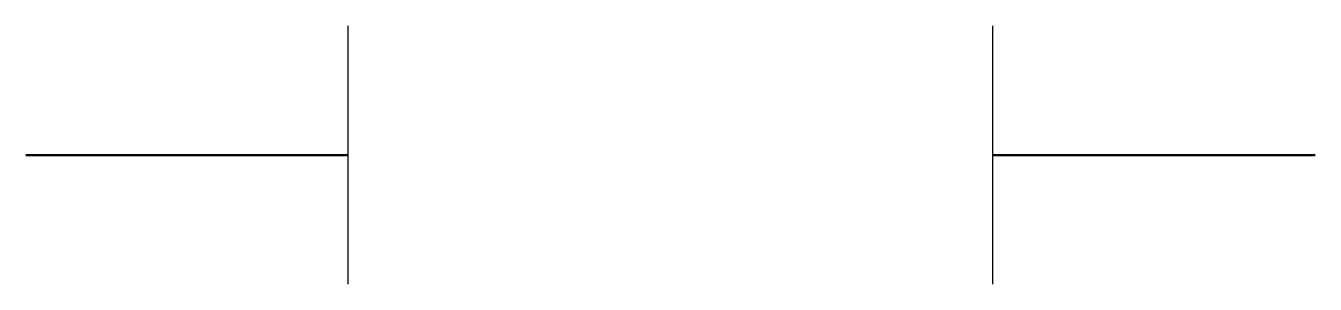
# Model space of a CAD drawing. Header units: millimetres. Extents: x 0 to 1000, y -100 to 100.
import ezdxf

# ---------------------------------------------------------------- set-up
doc = ezdxf.new("R2010")
doc.units = ezdxf.units.MM

msp = doc.modelspace()

# ---------------------------------------------------------------- linework, layer by layer
for p, q in [((250, -100), (250, 100)), ((750, -100), (750, 100))]:
    msp.add_line(p, q)
at = {"color": 20, "lineweight": 50}
for p, q in [((0, 0), (250, 0)), ((750, 0), (1000, 0))]:
    msp.add_line(p, q, dxfattribs=at)

doc.saveas('drawing.dxf')
